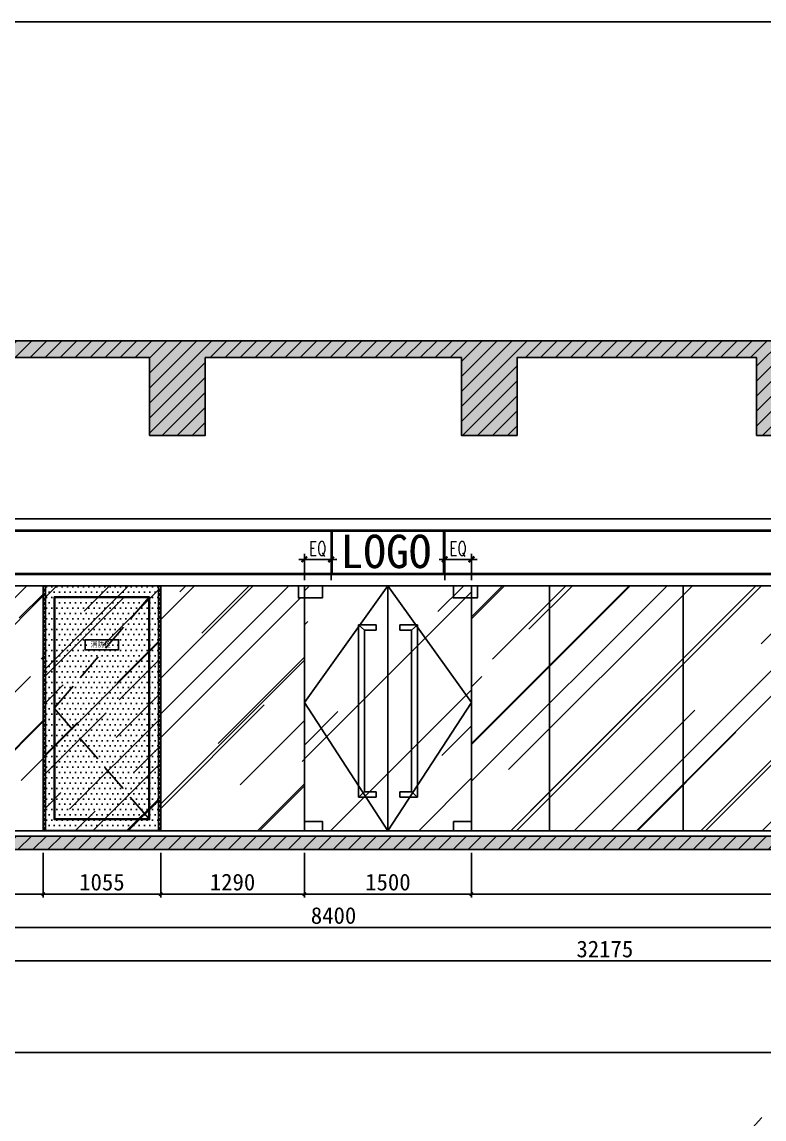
# Model space of a CAD drawing. Header units: millimetres. Extents: x 110215 to 630040, y -488650 to 141897.
# Drawn here: x 284289 to 290951, y 132042 to 141897 of the extents above; entities that cross this region are included whole.
import ezdxf
from ezdxf.enums import TextEntityAlignment as Align
from ezdxf.xclip import XClip

# ---------------------------------------------------------------- set-up
doc = ezdxf.new("R2010")
doc.units = ezdxf.units.MM
doc.header["$LTSCALE"] = 1000
doc.header["$XCLIPFRAME"] = 0
doc.linetypes.add('_DASH', pattern=[0.6, 0.4, -0.2])
doc.linetypes.add('DASH', pattern=[0.35, 0.25, -0.1])
doc.layers.get('Defpoints').update_dxf_attribs({"color": 2})
for name, color, linetype in [('0-140c立面材料填充', 250, 'Continuous'), ('0-140d立面材料分隔', 146, 'Continuous'), ('0-140立面图剖切线', 4, 'Continuous'), ('1', 4, 'Continuous'), ('7', 7, 'Continuous'), ('D-地面', 8, 'Continuous'), ('E立-ELEV1', 6, 'Continuous')]:
    doc.layers.add(name, color=color, linetype=linetype)
doc.styles.add('LOGO', font='arial.ttf', dxfattribs={"width": 0.9})
doc.styles.add('TXT', font='txt.shx', dxfattribs={"width": 0.7})
doc.styles.add('繁黑体', font='simhei.ttf')
doc.styles.add('黑体', font='simhei.ttf')
doc.dimstyles.new('50', dxfattribs={"dimscale": 50, "dimtxt": 3, "dimasz": 0.6, "dimexe": 0.6, "dimexo": 0.6, "dimtad": 1, "dimdec": 0, "dimdsep": 46, "dimtxsty": '黑体', "dimblk1": 'ARCHTICK', "dimblk2": 'ARCHTICK', "dimsah": 1, "dimcen": 0, "dimdle": 1, "dimclrd": 251, "dimclre": 251, "dimclrt": 2, "dimadec": 0, "dimazin": 0, "dimtfac": 1, "dimtdec": 0, "dimtix": 1, "dimtmove": 2, "dimatfit": 3, "dimldrblk": 'DOT', "dimfxl": 0, "dimtolj": 1, "dimtzin": 0, "dimarcsym": 0})
doc.dimstyles.new('副本 1-50', dxfattribs={"dimscale": 50, "dimtxt": 2.5, "dimasz": 1, "dimexe": 1, "dimexo": 1, "dimgap": 0.6, "dimtad": 1, "dimdec": 0, "dimrnd": 5, "dimzin": 0, "dimdsep": 46, "dimtxsty": 'TXT', "dimblk": 'ARCHTICK', "dimcen": 4, "dimdle": 1, "dimclrd": 3, "dimclre": 3, "dimclrt": 3, "dimadec": 0, "dimazin": 0, "dimtfac": 1, "dimtdec": 0, "dimtix": 1, "dimtmove": 2, "dimatfit": 3, "dimldrblk": 'ARCHTICK', "dimfxl": 0, "dimtolj": 1, "dimtzin": 0, "dimarcsym": 0})
pattern_1 = [(45, (412300.26, 221717.5), (509.117, 1357.645), [9000, -1200, 3000, -600]), (45, (412652.4, 222493.9), (-988.535, 140.007), [1800, -198, 3600, -450]), (45, (412151.77, 222290.3), (1921.9162, 2490.43), [4800, -840, 2400, -600])]

# ---------------------------------------------------------------- blocks, each defined once
blk = doc.blocks.new('_ArchTick')
at = {"color": 0, "linetype": 'ByBlock', "const_width": 0.4}
blk.add_lwpolyline([(-0.5, -0.5), (0.5, 0.5)], dxfattribs=at)
blk = doc.blocks.new('*D130')
at = {"color": 3, "lineweight": -2, "transparency": 16777216}
for p, q in [((2433331.1, 314144.9), (2433331.1, 314382.1)), ((2433571.1, 314144.9), (2433571.1, 314382.1)), ((2433621.1, 314332.1), (2433281.1, 314332.1))]:
    blk.add_line(p, q, dxfattribs=at)
at = {"layer": 'Defpoints', "color": 0, "transparency": 16777216}
for p in [(2433331.1, 314332.1), (2433331.1, 314094.9), (2433571.1, 314094.9)]:
    blk.add_point(p, dxfattribs=at)
at = {"color": 3, "lineweight": -2, "transparency": 16777216, "xscale": 50, "yscale": 50, "zscale": 50, "rotation": 180}
blk.add_blockref('_ArchTick', (2433331.1, 314332.1), dxfattribs=at)
at = {"color": 3, "lineweight": -2, "transparency": 16777216, "xscale": 50, "yscale": 50, "zscale": 50}
blk.add_blockref('_ArchTick', (2433571.1, 314332.1), dxfattribs=at)
at = {"color": 3, "transparency": 16777216, "insert": (2433451.1, 314424.6), "char_height": 125, "attachment_point": 5, "style": 'TXT'}
blk.add_mtext('\\A1;EQ', dxfattribs=at)
blk = doc.blocks.new('*D131')
at = {"color": 3, "lineweight": -2, "transparency": 16777216}
for p, q in [((2432071.1, 314144.9), (2432071.1, 314382.1)), ((2432311.1, 314144.9), (2432311.1, 314382.1)), ((2432021.1, 314332.1), (2432361.1, 314332.1))]:
    blk.add_line(p, q, dxfattribs=at)
at = {"layer": 'Defpoints', "color": 0, "transparency": 16777216}
for p in [(2432311.1, 314332.1), (2432071.1, 314094.9), (2432311.1, 314094.9)]:
    blk.add_point(p, dxfattribs=at)
at = {"color": 3, "lineweight": -2, "transparency": 16777216, "xscale": 50, "yscale": 50, "zscale": 50, "rotation": 180}
blk.add_blockref('_ArchTick', (2432071.1, 314332.1), dxfattribs=at)
at = {"color": 3, "lineweight": -2, "transparency": 16777216, "xscale": 50, "yscale": 50, "zscale": 50}
blk.add_blockref('_ArchTick', (2432311.1, 314332.1), dxfattribs=at)
at = {"color": 3, "transparency": 16777216, "insert": (2432191.1, 314424.6), "char_height": 125, "attachment_point": 5, "style": 'TXT'}
blk.add_mtext('\\A1;EQ', dxfattribs=at)
blk = doc.blocks.new('xdsadeq')
h = blk.add_hatch()
h.set_pattern_fill('玻璃', color=8, scale=500, angle=45)
h.set_pattern_definition([(45, (394882.8, 130440.26), (424.26, 1131.37), [7500, -1000, 2500, -500]), (45, (395176.2, 131087.26), (-823.78, 116.67), [1500, -165, 3000, -375]), (45, (394759.04, 130917.56), (1601.597, 2075.36), [4000, -700, 2000, -500])])
h.paths.add_polyline_path([(395940.3, 130880.3), (395940.3, 133080.3), (394925.3, 133080.3), (394925.3, 130880.3)])
at = {"layer": 'D-地面'}
h = blk.add_hatch(dxfattribs=at)
h.set_pattern_fill('DOTS', color=8, scale=30, style=0)
h.set_pattern_definition([(0, (394902.783, 130440.26), (23.8125, 47.625), [0, -47.625])])
h.paths.add_polyline_path([(394982.8, 130880.3), (395882.8, 130880.3), (395862.8, 133080.3), (394982.8, 133080.3)], flags=17)
h.paths.add_polyline_path([(394987.8, 130880.3), (395877.8, 130880.3), (395877.8, 133080.3), (395004.5, 133080.3)], flags=16)
h.paths.add_polyline_path([(395940.3, 130880.3), (395940.3, 133080.3), (394925.3, 133080.3), (394925.3, 130880.3)])
at = {"layer": 'E立-ELEV1'}
h = blk.add_hatch(dxfattribs=at)
h.set_pattern_fill('ANSI32', color=8, scale=3, style=0)
h.set_pattern_definition([(45, (405758.36, 133037.486), (-20.205576, 20.205576), []), (45, (405771.83, 133037.486), (-20.205576, 20.205576), [])])
h.paths.add_polyline_path([(394905.3, 130880.3), (394925.3, 130880.3), (394925.3, 133080.3), (394905.3, 133080.3)])
h = blk.add_hatch(dxfattribs=at)
h.set_pattern_fill('ANSI32', color=8, scale=3, style=0)
h.set_pattern_definition([(45, (406793.36, 133037.486), (-20.205576, 20.205576), []), (45, (406806.83, 133037.486), (-20.205576, 20.205576), [])])
h.paths.add_polyline_path([(395940.3, 130880.3), (395960.3, 130880.3), (395960.3, 133080.3), (395940.3, 133080.3)])
at = {"color": 1}
for p, q in [((394905.3, 130880.3), (394905.3, 133080.3)), ((394905.3, 130880.3), (394905.3, 133080.3)), ((394905.3, 133080.3), (395960.3, 133080.3)), ((394925.3, 130880.3), (394925.3, 133080.3)), ((395940.3, 130880.3), (395940.3, 133080.3)), ((395960.3, 130880.3), (395960.3, 133080.3)), ((394905.3, 130880.3), (395960.3, 130880.3))]:
    blk.add_line(p, q, dxfattribs=at)
at = {"color": 8, "linetype": 'DASH'}
blk.add_lwpolyline([(395855.3, 132975.3), (395005.3, 131980.3), (395860.3, 130980.3)], dxfattribs=at)
at = {"layer": '7', "color": 3}
blk.add_lwpolyline([(395283.7, 132505.3), (395283.7, 132595.2), (395581.8, 132595.2), (395581.8, 132505.3)], close=True, dxfattribs=at)
at = {"layer": 'E立-ELEV1', "color": 8}
blk.add_line((395005.3, 132980.3), (395860.3, 132980.3), dxfattribs=at)
at = {"layer": 'E立-ELEV1', "color": 4}
blk.add_lwpolyline([(395860.3, 132980.3), (395860.3, 130980.3), (395005.3, 130980.3), (395005.3, 132980.3)], dxfattribs=at)
at = {"layer": 'E立-ELEV1', "color": 3}
blk.add_lwpolyline([(395855.3, 132975.3), (395855.3, 130985.3), (395010.3, 130985.3), (395010.3, 132975.3), (395855.3, 132975.3)], close=True, dxfattribs=at)
at = {"layer": '1', "color": 3, "style": 'LOGO', "width": 0.9}
blk.add_text('消防栓', height=48, dxfattribs=at).set_placement((395513.4, 132528.4, 274.3), align=Align.RIGHT)
blk = doc.blocks.new('*D1326')
at = {"color": 251, "lineweight": -2, "transparency": 16777216}
for p, q in [((392495.3, 134887), (392495.3, 134487)), ((394955.3, 134887), (394955.3, 134487)), ((392445.3, 134517), (395005.3, 134517))]:
    blk.add_line(p, q, dxfattribs=at)
at = {"layer": 'Defpoints', "color": 0, "transparency": 16777216}
for p in [(392495.3, 134917), (394955.3, 134917), (394955.3, 134517)]:
    blk.add_point(p, dxfattribs=at)
at = {"color": 251, "lineweight": -2, "transparency": 16777216, "xscale": 30, "yscale": 30, "zscale": 30, "rotation": 180}
blk.add_blockref('_ArchTick', (392495.3, 134517), dxfattribs=at)
at = {"color": 251, "lineweight": -2, "transparency": 16777216, "xscale": 30, "yscale": 30, "zscale": 30}
blk.add_blockref('_ArchTick', (394955.3, 134517), dxfattribs=at)
at = {"color": 2, "transparency": 16777216, "insert": (393725.3, 134624.1), "char_height": 150, "attachment_point": 5, "style": '黑体'}
blk.add_mtext('\\A1;2460', dxfattribs=at)
blk = doc.blocks.new('_DOT')
at = {"color": 0, "linetype": 'ByBlock'}
blk.add_line((-0.5, 0), (-1, 0), dxfattribs=at)
at = {"color": 0, "linetype": 'ByBlock', "const_width": 0.5}
blk.add_lwpolyline([(-0.25, 0, 1), (0.25, 0, 1)], format="xyb", close=True, dxfattribs=at)
blk = doc.blocks.new('*D1327')
at = {"color": 251, "lineweight": -2, "transparency": 16777216}
for p, q in [((394955.3, 134887), (394955.3, 134487)), ((396010.3, 134887), (396010.3, 134487)), ((394905.3, 134517), (396060.3, 134517))]:
    blk.add_line(p, q, dxfattribs=at)
at = {"layer": 'Defpoints', "color": 0, "transparency": 16777216}
for p in [(394955.3, 134917), (396010.3, 134917), (396010.3, 134517)]:
    blk.add_point(p, dxfattribs=at)
at = {"color": 251, "lineweight": -2, "transparency": 16777216, "xscale": 30, "yscale": 30, "zscale": 30, "rotation": 180}
blk.add_blockref('_ArchTick', (394955.3, 134517), dxfattribs=at)
at = {"color": 251, "lineweight": -2, "transparency": 16777216, "xscale": 30, "yscale": 30, "zscale": 30}
blk.add_blockref('_ArchTick', (396010.3, 134517), dxfattribs=at)
at = {"color": 2, "transparency": 16777216, "insert": (395482.8, 134624.1), "char_height": 150, "attachment_point": 5, "style": '黑体'}
blk.add_mtext('\\A1;1055', dxfattribs=at)
blk = doc.blocks.new('*D1328')
at = {"color": 251, "lineweight": -2, "transparency": 16777216}
for p, q in [((396010.3, 134887), (396010.3, 134487)), ((397300.3, 134887), (397300.3, 134487)), ((395960.3, 134517), (397350.3, 134517))]:
    blk.add_line(p, q, dxfattribs=at)
at = {"layer": 'Defpoints', "color": 0, "transparency": 16777216}
for p in [(396010.3, 134917), (397300.3, 134917), (397300.3, 134517)]:
    blk.add_point(p, dxfattribs=at)
at = {"color": 251, "lineweight": -2, "transparency": 16777216, "xscale": 30, "yscale": 30, "zscale": 30, "rotation": 180}
blk.add_blockref('_ArchTick', (396010.3, 134517), dxfattribs=at)
at = {"color": 251, "lineweight": -2, "transparency": 16777216, "xscale": 30, "yscale": 30, "zscale": 30}
blk.add_blockref('_ArchTick', (397300.3, 134517), dxfattribs=at)
at = {"color": 2, "transparency": 16777216, "insert": (396655.3, 134624.1), "char_height": 150, "attachment_point": 5, "style": '黑体'}
blk.add_mtext('\\A1;1290', dxfattribs=at)
blk = doc.blocks.new('*D1329')
at = {"color": 251, "lineweight": -2, "transparency": 16777216}
for p, q in [((397300.3, 134887), (397300.3, 134487)), ((398800.3, 134887), (398800.3, 134487)), ((397250.3, 134517), (398850.3, 134517))]:
    blk.add_line(p, q, dxfattribs=at)
at = {"layer": 'Defpoints', "color": 0, "transparency": 16777216}
for p in [(397300.3, 134917), (398800.3, 134917), (398800.3, 134517)]:
    blk.add_point(p, dxfattribs=at)
at = {"color": 251, "lineweight": -2, "transparency": 16777216, "xscale": 30, "yscale": 30, "zscale": 30, "rotation": 180}
blk.add_blockref('_ArchTick', (397300.3, 134517), dxfattribs=at)
at = {"color": 251, "lineweight": -2, "transparency": 16777216, "xscale": 30, "yscale": 30, "zscale": 30}
blk.add_blockref('_ArchTick', (398800.3, 134517), dxfattribs=at)
at = {"color": 2, "transparency": 16777216, "insert": (398050.3, 134624.1), "char_height": 150, "attachment_point": 5, "style": '黑体'}
blk.add_mtext('\\A1;1500', dxfattribs=at)
blk = doc.blocks.new('*D1330')
at = {"color": 251, "lineweight": -2, "transparency": 16777216}
for p, q in [((398800.3, 134887), (398800.3, 134487)), ((405005.3, 134887), (405005.3, 134487)), ((398750.3, 134517), (405055.3, 134517))]:
    blk.add_line(p, q, dxfattribs=at)
at = {"layer": 'Defpoints', "color": 0, "transparency": 16777216}
for p in [(398800.3, 134917), (405005.3, 134917), (405005.3, 134517)]:
    blk.add_point(p, dxfattribs=at)
at = {"color": 251, "lineweight": -2, "transparency": 16777216, "xscale": 30, "yscale": 30, "zscale": 30, "rotation": 180}
blk.add_blockref('_ArchTick', (398800.3, 134517), dxfattribs=at)
at = {"color": 251, "lineweight": -2, "transparency": 16777216, "xscale": 30, "yscale": 30, "zscale": 30}
blk.add_blockref('_ArchTick', (405005.3, 134517), dxfattribs=at)
at = {"color": 2, "transparency": 16777216, "insert": (401902.8, 134624.1), "char_height": 150, "attachment_point": 5, "style": '黑体'}
blk.add_mtext('\\A1;6205', dxfattribs=at)
blk = doc.blocks.new('*D1343')
at = {"color": 251, "lineweight": -2, "transparency": 16777216}
for p, q in [((393362.2, 134487), (393362.2, 134187)), ((401762.2, 134487), (401762.2, 134187)), ((393312.2, 134217), (401812.2, 134217))]:
    blk.add_line(p, q, dxfattribs=at)
at = {"layer": 'Defpoints', "color": 0, "transparency": 16777216}
for p in [(393362.2, 134517), (401762.2, 134517), (401762.2, 134217)]:
    blk.add_point(p, dxfattribs=at)
at = {"color": 251, "lineweight": -2, "transparency": 16777216, "xscale": 30, "yscale": 30, "zscale": 30, "rotation": 180}
blk.add_blockref('_ArchTick', (393362.2, 134217), dxfattribs=at)
at = {"color": 251, "lineweight": -2, "transparency": 16777216, "xscale": 30, "yscale": 30, "zscale": 30}
blk.add_blockref('_ArchTick', (401762.2, 134217), dxfattribs=at)
at = {"color": 2, "transparency": 16777216, "insert": (397562.2, 134324.1), "char_height": 150, "attachment_point": 5, "style": '黑体'}
blk.add_mtext('\\A1;8400', dxfattribs=at)
blk = doc.blocks.new('*D1346')
at = {"color": 251, "lineweight": -2, "transparency": 16777216}
for p, q in [((383910.3, 134187), (383910.3, 133887)), ((416085.3, 134187), (416085.3, 133887)), ((416135.3, 133917), (383860.3, 133917))]:
    blk.add_line(p, q, dxfattribs=at)
at = {"layer": 'Defpoints', "color": 0, "transparency": 16777216}
for p in [(383910.3, 134217), (416085.3, 134217), (383910.3, 133917)]:
    blk.add_point(p, dxfattribs=at)
at = {"color": 251, "lineweight": -2, "transparency": 16777216, "xscale": 30, "yscale": 30, "zscale": 30, "rotation": 180}
blk.add_blockref('_ArchTick', (383910.3, 133917), dxfattribs=at)
at = {"color": 251, "lineweight": -2, "transparency": 16777216, "xscale": 30, "yscale": 30, "zscale": 30}
blk.add_blockref('_ArchTick', (416085.3, 133917), dxfattribs=at)
at = {"color": 2, "transparency": 16777216, "insert": (399997.8, 134023.3), "char_height": 150, "attachment_point": 5, "style": '黑体'}
blk.add_mtext('\\A1;32175', dxfattribs=at)
blk = doc.blocks.new('kjlkj')
at = {"layer": '0-140c立面材料填充'}
h = blk.add_hatch(dxfattribs=at)
h.set_pattern_fill('AR-RROOF', color=256, scale=50, angle=45, style=0)
h.set_pattern_definition([(45, (2419215.6, 311894.9), (1077.63, 2873.68), [19050, -2540, 6350, -1270]), (45, (2419961, 313538.3), (-2092.4, 296.35), [3810, -419.1, 7620, -952.5]), (45, (2418901.25, 313107.2), (4068.056, 5271.41), [10160, -1778, 5080, -1270])])
h.paths.add_polyline_path([(2433571.1, 314094.9), (2432071.1, 314094.9), (2432071.1, 311894.9), (2433571.1, 311894.9)])
at = {"color": 8}
for p, q in [((2432311.1, 314194.9), (2432311.1, 314594.9)), ((2432321.1, 314194.9), (2432321.1, 314594.9)), ((2433321.1, 314194.9), (2433321.1, 314594.9)), ((2433331.1, 314194.9), (2433331.1, 314594.9))]:
    blk.add_line(p, q, dxfattribs=at)
for points in [[(2432821.1, 314094.9), (2432071.1, 313044.9), (2432821.1, 311894.9)], [(2432821.1, 314094.9), (2433571.1, 313044.9), (2432821.1, 311894.9)]]:
    blk.add_lwpolyline(points, dxfattribs=at)
at = {"layer": '0-140d立面材料分隔'}
for p, q in [((2432071.1, 314094.9), (2432071.1, 311894.9)), ((2432821.1, 314094.9), (2432821.1, 311894.9)), ((2433571.1, 314094.9), (2433571.1, 311894.9))]:
    blk.add_line(p, q, dxfattribs=at)
at = {"layer": '0-140d立面材料分隔', "color": 1}
for p, q in [((2432609.7, 313694.9, -219.5), (2432556.9, 313744.9, -219.5)), ((2432556.9, 313744.9, -219.5), (2432556.9, 312194.9)), ((2432556.9, 313744.9, -219.5), (2432715.4, 313744.9, -219.5)), ((2432609.7, 313694.9, -219.5), (2432609.7, 312244.9)), ((2432609.7, 313694.9, -219.5), (2432715.4, 313694.9, -219.5)), ((2432715.4, 313744.9, -219.5), (2432715.4, 313694.9, -219.5)), ((2432926.8, 313744.9, -219.5), (2432926.8, 313694.9, -219.5)), ((2433085.4, 313744.9, -219.5), (2432926.8, 313744.9, -219.5)), ((2433032.5, 313694.9, -219.5), (2432926.8, 313694.9, -219.5)), ((2433032.5, 313694.9, -219.5), (2433085.4, 313744.9, -219.5)), ((2433032.5, 313694.9, -219.5), (2433032.5, 312244.9)), ((2433085.4, 313744.9, -219.5), (2433085.4, 312194.9)), ((2432609.7, 312244.9), (2432556.9, 312194.9)), ((2432715.4, 312194.9), (2432556.9, 312194.9)), ((2432715.4, 312244.9), (2432609.7, 312244.9)), ((2432715.4, 312244.9), (2432715.4, 312194.9)), ((2432926.8, 312244.9), (2433032.5, 312244.9)), ((2432926.8, 312244.9), (2432926.8, 312194.9)), ((2432926.8, 312194.9), (2433085.4, 312194.9)), ((2433032.5, 312244.9), (2433085.4, 312194.9))]:
    blk.add_line(p, q, dxfattribs=at)
for points in [[(2432018.3, 314094.9), (2432233.1, 314094.9), (2432233.1, 313984.9), (2432018.3, 313984.9)], [(2433409.2, 314094.9), (2433624, 314094.9), (2433624, 313984.9), (2433409.2, 313984.9)], [(2432071.1, 311978.2), (2432233.1, 311978.2), (2432233.1, 311894.9), (2432071.1, 311894.9)], [(2433409.2, 311978.2), (2433571.1, 311978.2), (2433571.1, 311894.9), (2433409.2, 311894.9)]]:
    blk.add_lwpolyline(points, close=True, dxfattribs=at)
at = {"color": 1, "style": '繁黑体'}
blk.add_text('LOGO', height=300, dxfattribs=at).set_placement((2432396, 314253.3, -219.5))
at = {"color": 8}
dim = blk.add_linear_dim(base=(2432311.1, 314332.1), p1=(2432071.1, 314094.9), p2=(2432311.1, 314094.9), text='EQ', dimstyle='副本 1-50', dxfattribs=at)
dim.commit()
dim.dimension.update_dxf_attribs({"geometry": '*D131', "text_midpoint": (2432191.1, 314424.6)})
dim = blk.add_linear_dim(base=(2433331.1, 314332.1), p1=(2433571.1, 314094.9), p2=(2433331.1, 314094.9), angle=180, text='EQ', dimstyle='副本 1-50', dxfattribs=at)
dim.commit()
dim.dimension.update_dxf_attribs({"geometry": '*D130', "text_midpoint": (2433451.1, 314424.6)})
blk = doc.blocks.new('adsawsdwa')
h = blk.add_hatch()
h.set_pattern_fill('ANSI31', color=250, scale=30)
h.paths.add_polyline_path([(383910.3, 139487), (383910.3, 139337), (384361.9, 139337), (384361.9, 138637), (384961.9, 138637), (384961.9, 139337), (387110.5, 139337), (387110.5, 138637), (387610.5, 138637), (387610.5, 139337), (390110.5, 139337), (390110.5, 138637), (390610.5, 138637), (390610.5, 139337), (393060.5, 139337), (393060.5, 138637), (393660.5, 138637), (393660.5, 139337), (395910.5, 139337), (395910.5, 138637), (396410.5, 138637), (396410.5, 139337), (398710.5, 139337), (398710.5, 138637), (399210.5, 138637), (399210.5, 139337), (401360.5, 139337), (401360.5, 138637), (401960.5, 138637), (401960.5, 139337), (404584.1, 139337), (404584.1, 138637), (405104.7, 138637), (405104.7, 139337), (406634.7, 139337), (406634.7, 138637), (407234.7, 138637), (407234.7, 139337), (410659.8, 139337), (410659.8, 138637), (411159.8, 138637), (411159.8, 139337), (416085.3, 139337), (416085.3, 139487)])
h.paths.add_polyline_path([(383910.3, 135037), (416085.3, 135037), (416085.3, 134917), (383910.3, 134917)])
at = {"layer": '0-140c立面材料填充'}
h = blk.add_hatch(dxfattribs=at)
h.set_pattern_fill('AR-CONC', color=256)
h.paths.add_polyline_path([(383910.3, 139487), (383910.3, 139337), (384361.9, 139337), (384361.9, 138637), (384961.9, 138637), (384961.9, 139337), (387110.5, 139337), (387110.5, 138637), (387610.5, 138637), (387610.5, 139337), (390110.5, 139337), (390110.5, 138637), (390610.5, 138637), (390610.5, 139337), (393060.5, 139337), (393060.5, 138637), (393660.5, 138637), (393660.5, 139337), (395910.5, 139337), (395910.5, 138637), (396410.5, 138637), (396410.5, 139337), (398710.5, 139337), (398710.5, 138637), (399210.5, 138637), (399210.5, 139337), (401360.5, 139337), (401360.5, 138637), (401960.5, 138637), (401960.5, 139337), (404584.1, 139337), (404584.1, 138637), (405104.7, 138637), (405104.7, 139337), (406634.7, 139337), (406634.7, 138637), (407234.7, 138637), (407234.7, 139337), (410659.8, 139337), (410659.8, 138637), (411159.8, 138637), (411159.8, 139337), (416085.3, 139337), (416085.3, 139487)])
h.paths.add_polyline_path([(383910.3, 135037), (416085.3, 135037), (416085.3, 134917), (383910.3, 134917)])
h = blk.add_hatch(dxfattribs=at)
h.set_pattern_fill('AR-RROOF', color=256, scale=600, angle=45)
h.set_pattern_definition([(45, (408250.26, 221717.5), (509.117, 1357.645), [9000, -1200, 3000, -600]), (45, (408602.4, 222493.9), (-988.535, 140.007), [1800, -198, 3600, -450]), (45, (408101.77, 222290.3), (1921.9162, 2490.43), [4800, -840, 2400, -600])])
h.paths.add_polyline_path([(392495.3, 137287), (392495.3, 135087), (394955.3, 135087), (394955.3, 136964.6), (394955.3, 137287), (393197.4, 137287)])
h = blk.add_hatch(dxfattribs=at)
h.set_pattern_fill('AR-RROOF', color=256, scale=600, angle=45)
h.set_pattern_definition(pattern_1)
h.paths.add_polyline_path([(396010.3, 137287), (396010.3, 135087), (397300.3, 135087), (397300.3, 137177), (397247.4, 137177), (397247.4, 137287)])
h = blk.add_hatch(dxfattribs=at)
h.set_pattern_fill('AR-RROOF', color=256, scale=600, angle=45)
h.set_pattern_definition(pattern_1)
h.paths.add_polyline_path([(405005.3, 137287), (405005.3, 135087), (398800.3, 135087), (398800.3, 137177), (398853.1, 137177), (398853.1, 137287)])
at = {"color": 251}
for p, q in [((399500.3, 135087), (399500.3, 137287)), ((400700.3, 135087), (400700.3, 137287))]:
    blk.add_line(p, q, dxfattribs=at)
for points in [[(393660.5, 139337), (395910.5, 139337), (395910.5, 138637), (396410.5, 138637), (396410.5, 139337), (398710.5, 139337), (398710.5, 138637), (399210.5, 138637), (399210.5, 139337), (401360.5, 139337), (401360.5, 138637), (401960.5, 138637), (401960.5, 139337), (404584.1, 139337), (404584.1, 138637), (405104.7, 138637), (405104.7, 139337), (406634.7, 139337), (406634.7, 138637), (407234.7, 138637), (407234.7, 139337), (410659.8, 139337)], [(416085.3, 139487), (383910.3, 139487)]]:
    blk.add_lwpolyline(points)
blk.add_lwpolyline([(383910.3, 135037), (416085.3, 135037), (416085.3, 134917), (383910.3, 134917)], close=True)
at = {"layer": '0-140d立面材料分隔'}
for p, q in [((405005.3, 137787), (383910.3, 137787)), ((405005.3, 137777), (383910.3, 137777)), ((405005.3, 137397), (383910.3, 137397)), ((405005.3, 137387), (383910.3, 137387)), ((405005.3, 137287), (383910.3, 137287))]:
    blk.add_line(p, q, dxfattribs=at)
at = {"layer": '0-140立面图剖切线'}
for p, q in [((416085.3, 137887), (383910.3, 137887)), ((416085.3, 135087), (383910.3, 135087))]:
    blk.add_line(p, q, dxfattribs=at)
at = {"color": 8}
blk.add_blockref('kjlkj', (-2034770.8, -176807.9), dxfattribs=at)
at = {"color": 5}
blk.add_blockref('xdsadeq', (50, 4206.8), dxfattribs=at)
for base, p1, p2, picture, middle in [((394955.3, 134517), (392495.3, 134917), (394955.3, 134917), '*D1326', (393725.3, 134624.1)), ((396010.3, 134517), (394955.3, 134917), (396010.3, 134917), '*D1327', (395482.8, 134624.1)), ((397300.3, 134517), (396010.3, 134917), (397300.3, 134917), '*D1328', (396655.3, 134624.1)), ((398800.3, 134517), (397300.3, 134917), (398800.3, 134917), '*D1329', (398050.3, 134624.1)), ((405005.3, 134517), (398800.3, 134917), (405005.3, 134917), '*D1330', (401902.8, 134624.1)), ((401762.2, 134217), (393362.2, 134517), (401762.2, 134517), '*D1343', (397562.2, 134324.1)), ((383910.3, 133917), (416085.3, 134217), (383910.3, 134217), '*D1346', (399997.8, 134023.3))]:
    dim = blk.add_linear_dim(base=base, p1=p1, p2=p2, dimstyle='50', override={"dimfxl": 10, "dimarcsym": 1}, dxfattribs=at)
    dim.commit()
    dim.dimension.update_dxf_attribs({"geometry": picture, "text_midpoint": middle})

msp = doc.modelspace()

# ---------------------------------------------------------------- linework, layer by layer
at = {"color": 251, "linetype": '_DASH'}
msp.add_line((288250.1, 129086.1), (297229.5, 139032.7), dxfattribs=at)
msp.add_line((297229.5, 132641.2), (271684.1, 132641.2))
msp.add_lwpolyline([(271684.1, 141896.8), (297229.5, 141896.8), (297229.5, 121785.6), (271684.1, 121785.6)], close=True)

# ---------------------------------------------------------------- block references
at = {"color": 5}
ref = msp.add_blockref('adsawsdwa', (-110476.1, -454.4), dxfattribs=at)
XClip(ref).set_block_clipping_path([(382410.2334589859, 132672.6308274443), (407705.632219507, 141928.2022560159)])

doc.saveas('drawing.dxf')
